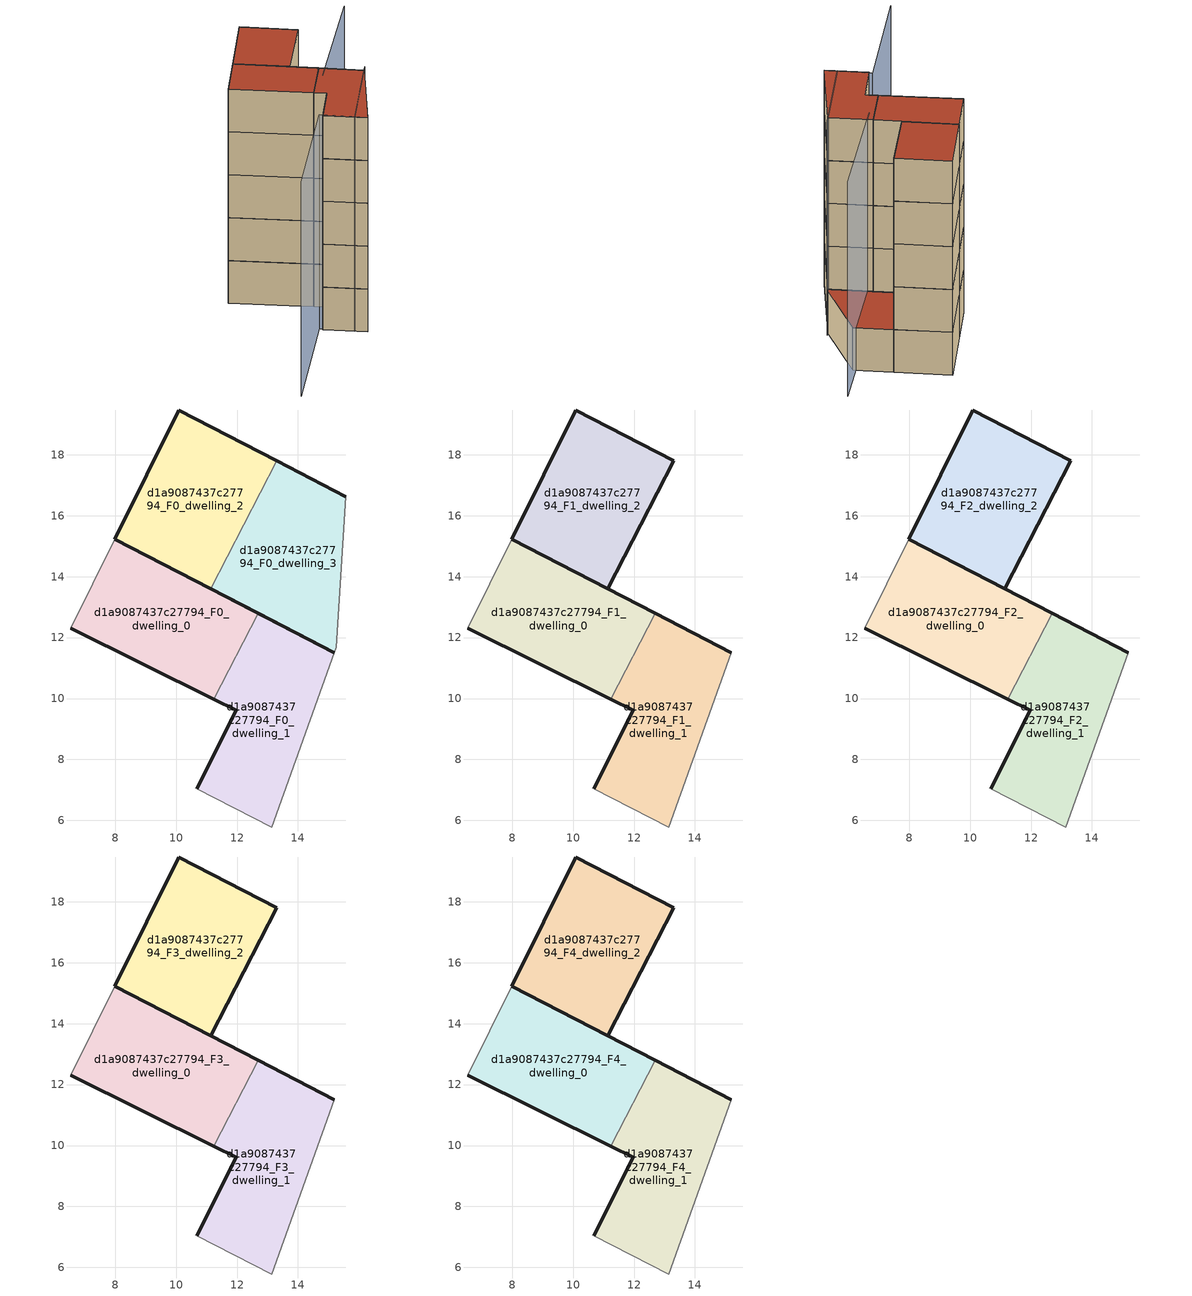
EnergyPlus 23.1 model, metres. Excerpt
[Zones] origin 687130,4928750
d1a9087437c27794_F0_dwelling_0
 floor ground (EU_floor_Construction): 11.24,9.98 12.7,12.79 7.98,15.23 6.53,12.31 z0
 wall outside (EU_wall_Construction): 11.24,9.98 6.53,12.31 / 7.98,15.23 12.7,12.79 z0:3
 wall adiabatic (EU_wall_Construction): 6.53,12.31 7.98,15.23 z0:3
 wall to d1a9087437c27794_F0_dwelling_1 (EU_wall_Construction): 12.7,12.79 11.24,9.98 z0:3
d1a9087437c27794_F0_dwelling_1
 floor ground (EU_floor_Construction): 13.14,5.78 15.19,11.5 12.7,12.79 11.24,9.98 11.97,9.61 10.68,7.03 z0
 wall outside (EU_wall_Construction): 10.68,7.03 11.97,9.61 11.24,9.98 / 12.7,12.79 15.19,11.5 z0:3
 wall adiabatic (EU_wall_Construction): 15.19,11.5 13.14,5.78 10.68,7.03 z0:3
d1a9087437c27794_F0_dwelling_2
 floor ground (EU_floor_Construction): 11.13,13.6 13.31,17.8 10.08,19.47 7.98,15.23 z0
 wall outside (EU_wall_Construction): 11.13,13.6 7.98,15.23 10.08,19.47 13.31,17.8 z0:3
 wall to d1a9087437c27794_F0_dwelling_3 (EU_wall_Construction): 13.31,17.8 11.13,13.6 z0:3
d1a9087437c27794_F0_dwelling_3
 floor ground (EU_floor_Construction): 15.25,11.68 15.57,16.63 13.31,17.8 11.13,13.6 15.19,11.5 z0
 wall outside (EU_wall_Construction): 15.19,11.5 11.13,13.6 / 13.31,17.8 15.57,16.63 z0:3
 wall adiabatic (EU_wall_Construction): 15.57,16.63 15.25,11.68 15.19,11.5 z0:3
 roof outside (EU_roof_Construction): 15.57,16.63 15.25,11.68 15.19,11.5 11.13,13.6 13.31,17.8 z3
d1a9087437c27794_F1_dwelling_0
 floor to d1a9087437c27794_F0_dwelling_0 (EU_floor_Construction): 11.24,9.98 12.7,12.79 7.98,15.23 6.53,12.31 z3
 wall outside (EU_wall_Construction): 11.24,9.98 6.53,12.31 / 7.98,15.23 12.7,12.79 z3:6
 wall adiabatic (EU_wall_Construction): 6.53,12.31 7.98,15.23 z3:6
 wall to d1a9087437c27794_F1_dwelling_1 (EU_wall_Construction): 12.7,12.79 11.24,9.98 z3:6
d1a9087437c27794_F1_dwelling_1
 floor to d1a9087437c27794_F0_dwelling_1 (EU_floor_Construction): 13.14,5.78 15.19,11.5 12.7,12.79 11.24,9.98 11.97,9.61 10.68,7.03 z3
 wall outside (EU_wall_Construction): 10.68,7.03 11.97,9.61 11.24,9.98 / 12.7,12.79 15.19,11.5 z3:6
 wall adiabatic (EU_wall_Construction): 15.19,11.5 13.14,5.78 10.68,7.03 z3:6
d1a9087437c27794_F1_dwelling_2
 floor to d1a9087437c27794_F0_dwelling_2 (EU_floor_Construction): 11.13,13.6 13.31,17.8 10.08,19.47 7.98,15.23 z3
 wall outside (EU_wall_Construction): 7.98,15.23 10.08,19.47 13.31,17.8 11.13,13.6 7.98,15.23 z3:6
d1a9087437c27794_F2_dwelling_0
 floor to d1a9087437c27794_F1_dwelling_0 (EU_floor_Construction): 11.24,9.98 12.7,12.79 7.98,15.23 6.53,12.31 z6
 wall outside (EU_wall_Construction): 11.24,9.98 6.53,12.31 / 7.98,15.23 12.7,12.79 z6:9
 wall adiabatic (EU_wall_Construction): 6.53,12.31 7.98,15.23 z6:9
 wall to d1a9087437c27794_F2_dwelling_1 (EU_wall_Construction): 12.7,12.79 11.24,9.98 z6:9
d1a9087437c27794_F2_dwelling_1
 floor to d1a9087437c27794_F1_dwelling_1 (EU_floor_Construction): 13.14,5.78 15.19,11.5 12.7,12.79 11.24,9.98 11.97,9.61 10.68,7.03 z6
 wall outside (EU_wall_Construction): 10.68,7.03 11.97,9.61 11.24,9.98 / 12.7,12.79 15.19,11.5 z6:9
 wall adiabatic (EU_wall_Construction): 15.19,11.5 13.14,5.78 10.68,7.03 z6:9
d1a9087437c27794_F2_dwelling_2
 floor to d1a9087437c27794_F1_dwelling_2 (EU_floor_Construction): 11.13,13.6 13.31,17.8 10.08,19.47 7.98,15.23 z6
 wall outside (EU_wall_Construction): 7.98,15.23 10.08,19.47 13.31,17.8 11.13,13.6 7.98,15.23 z6:9
d1a9087437c27794_F3_dwelling_0
 floor to d1a9087437c27794_F2_dwelling_0 (EU_floor_Construction): 11.24,9.98 12.7,12.79 7.98,15.23 6.53,12.31 z9
 wall outside (EU_wall_Construction): 11.24,9.98 6.53,12.31 / 7.98,15.23 12.7,12.79 z9:12
 wall adiabatic (EU_wall_Construction): 6.53,12.31 7.98,15.23 z9:12
 wall to d1a9087437c27794_F3_dwelling_1 (EU_wall_Construction): 12.7,12.79 11.24,9.98 z9:12
d1a9087437c27794_F3_dwelling_1
 floor to d1a9087437c27794_F2_dwelling_1 (EU_floor_Construction): 13.14,5.78 15.19,11.5 12.7,12.79 11.24,9.98 11.97,9.61 10.68,7.03 z9
 wall outside (EU_wall_Construction): 10.68,7.03 11.97,9.61 11.24,9.98 / 12.7,12.79 15.19,11.5 z9:12
 wall adiabatic (EU_wall_Construction): 15.19,11.5 13.14,5.78 10.68,7.03 z9:12
d1a9087437c27794_F3_dwelling_2
 floor to d1a9087437c27794_F2_dwelling_2 (EU_floor_Construction): 11.13,13.6 13.31,17.8 10.08,19.47 7.98,15.23 z9
 wall outside (EU_wall_Construction): 7.98,15.23 10.08,19.47 13.31,17.8 11.13,13.6 7.98,15.23 z9:12
d1a9087437c27794_F4_dwelling_0
 floor to d1a9087437c27794_F3_dwelling_0 (EU_floor_Construction): 11.24,9.98 12.7,12.79 7.98,15.23 6.53,12.31 z12
 wall outside (EU_wall_Construction): 11.24,9.98 6.53,12.31 / 7.98,15.23 12.7,12.79 z12:15
 wall adiabatic (EU_wall_Construction): 6.53,12.31 7.98,15.23 z12:15
 wall to d1a9087437c27794_F4_dwelling_1 (EU_wall_Construction): 12.7,12.79 11.24,9.98 z12:15
 roof outside (EU_roof_Construction): 12.7,12.79 11.24,9.98 6.53,12.31 7.98,15.23 z15
d1a9087437c27794_F4_dwelling_1
 floor to d1a9087437c27794_F3_dwelling_1 (EU_floor_Construction): 13.14,5.78 15.19,11.5 12.7,12.79 11.24,9.98 11.97,9.61 10.68,7.03 z12
 wall outside (EU_wall_Construction): 10.68,7.03 11.97,9.61 11.24,9.98 / 12.7,12.79 15.19,11.5 z12:15
 wall adiabatic (EU_wall_Construction): 15.19,11.5 13.14,5.78 10.68,7.03 z12:15
 roof outside (EU_roof_Construction): 15.19,11.5 13.14,5.78 10.68,7.03 11.97,9.61 11.24,9.98 12.7,12.79 z15
d1a9087437c27794_F4_dwelling_2
 floor to d1a9087437c27794_F3_dwelling_2 (EU_floor_Construction): 11.13,13.6 13.31,17.8 10.08,19.47 7.98,15.23 z12
 wall outside (EU_wall_Construction): 7.98,15.23 10.08,19.47 13.31,17.8 11.13,13.6 7.98,15.23 z12:15
 roof outside (EU_roof_Construction): 13.31,17.8 11.13,13.6 7.98,15.23 10.08,19.47 z15
shading: 6.36,-0.32 10.52,7.23 / 10.52,7.23 13.14,5.78 / 12.43,6.15 15.36,11.88 / 12.57,11.84 17.05,19.56 z0:15
[Building]
EU S2 Campaign: North Axis=0; Terrain=City; Solar Distribution=FullExterior
[Site:Location]
Bologna: Latitude=44.5; Longitude=11.25; Time Zone=1; Elevation=37
[SizingPeriod:WeatherFileDays]
AnnualSizingPeriod: Begin Month=1; Begin Day of Month=1; End Month=12; End Day of Month=31; Day of Week for Start Day=Monday; Use Weather File Daylight Saving Period=No; Use Weather File Rain and Snow Indicators=No
[MATERIAL]
EU_InternalMass_Material: Roughness=MediumRough; Thickness=0.1; Conductivity=1; Density=1800; Specific Heat=900; Thermal Absorptance=0.9; Solar Absorptance=0.7; Visible Absorptance=0.7
[MATERIAL:NOMASS] Roughness=MediumRough; Thermal Absorptance=0.9; Solar Absorptance=0.7; Visible Absorptance=0.7
Name | Thermal Resistance
EU_wall_NoMass | 0.905828
EU_roof_NoMass | 0.37593
EU_floor_NoMass | 0.67114
[CONSTRUCTION]
EU_wall_Construction: EU_wall_NoMass
EU_roof_Construction: EU_roof_NoMass
EU_floor_Construction: EU_floor_NoMass
EU_InternalMass_Construction: EU_InternalMass_Material
[ZONE] Type=1; Multiplier=1; Ceiling Height=autocalculate; Floor Area=autocalculate; Part of Total Floor Area=Yes
Name | Volume
d1a9087437c27794_F0_dwelling_0; d1a9087437c27794_F1_dwelling_0; d1a9087437c27794_F2_dwelling_0; d1a9087437c27794_F3_dwelling_0; d1a9087437c27794_F4_dwelling_0 | 50.9392
d1a9087437c27794_F0_dwelling_1 | 50.9282
d1a9087437c27794_F1_dwelling_1; d1a9087437c27794_F2_dwelling_1; d1a9087437c27794_F3_dwelling_1; d1a9087437c27794_F4_dwelling_1 | 50.9268
d1a9087437c27794_F0_dwelling_2 | 50.9231
d1a9087437c27794_F1_dwelling_2; d1a9087437c27794_F2_dwelling_2; d1a9087437c27794_F3_dwelling_2; d1a9087437c27794_F4_dwelling_2 | 50.9216
d1a9087437c27794_F0_dwelling_3 | 50.9136
[INTERNALMASS] Construction=EU_InternalMass_Construction
Name | Zone or ZoneList | Surface Area
d1a9087437c27794_F0_dwelling_0_EU_InternalMass | d1a9087437c27794_F0_dwelling_0 | 16.9796
d1a9087437c27794_F0_dwelling_1_EU_InternalMass | d1a9087437c27794_F0_dwelling_1 | 16.9758
d1a9087437c27794_F0_dwelling_2_EU_InternalMass | d1a9087437c27794_F0_dwelling_2 | 16.9742
d1a9087437c27794_F0_dwelling_3_EU_InternalMass | d1a9087437c27794_F0_dwelling_3 | 16.9718
d1a9087437c27794_F1_dwelling_0_EU_InternalMass | d1a9087437c27794_F1_dwelling_0 | 33.9508
d1a9087437c27794_F1_dwelling_1_EU_InternalMass | d1a9087437c27794_F1_dwelling_1 | 16.9795
d1a9087437c27794_F1_dwelling_2_EU_InternalMass | d1a9087437c27794_F1_dwelling_2 | 16.9752
d1a9087437c27794_F2_dwelling_0_EU_InternalMass | d1a9087437c27794_F2_dwelling_0 | 33.9508
d1a9087437c27794_F2_dwelling_1_EU_InternalMass | d1a9087437c27794_F2_dwelling_1 | 16.9795
d1a9087437c27794_F2_dwelling_2_EU_InternalMass | d1a9087437c27794_F2_dwelling_2 | 16.9752
d1a9087437c27794_F3_dwelling_0_EU_InternalMass | d1a9087437c27794_F3_dwelling_0 | 33.9508
d1a9087437c27794_F3_dwelling_1_EU_InternalMass | d1a9087437c27794_F3_dwelling_1 | 16.9795
d1a9087437c27794_F3_dwelling_2_EU_InternalMass | d1a9087437c27794_F3_dwelling_2 | 16.9752
d1a9087437c27794_F4_dwelling_0_EU_InternalMass | d1a9087437c27794_F4_dwelling_0 | 33.9508
d1a9087437c27794_F4_dwelling_1_EU_InternalMass | d1a9087437c27794_F4_dwelling_1 | 16.9795
d1a9087437c27794_F4_dwelling_2_EU_InternalMass | d1a9087437c27794_F4_dwelling_2 | 16.9752
[OTHEREQUIPMENT] Fuel Type=Electricity; Design Level Calculation Method=Watts/Area; Power per Zone Floor Area=1; Fraction Latent=0; Fraction Radiant=0; Fraction Lost=0; Carbon Dioxide Generation Rate=0; EndUse Subcategory=EU_Step8_InternalGains
Name | Zone or ZoneList or Space or SpaceList | Schedule
EU_Step8_InternalGain_d1a9087437c27794_F0_dwelling_0_f000 | d1a9087437c27794_F0_dwelling_0 | EU_Step8_GainSchedule_d1a9087437c27794_F0_dwelling_0_f000
EU_Step8_InternalGain_d1a9087437c27794_F0_dwelling_1_f000 | d1a9087437c27794_F0_dwelling_1 | EU_Step8_GainSchedule_d1a9087437c27794_F0_dwelling_1_f000
EU_Step8_InternalGain_d1a9087437c27794_F0_dwelling_2_f000 | d1a9087437c27794_F0_dwelling_2 | EU_Step8_GainSchedule_d1a9087437c27794_F0_dwelling_2_f000
EU_Step8_InternalGain_d1a9087437c27794_F0_dwelling_3_f000 | d1a9087437c27794_F0_dwelling_3 | EU_Step8_GainSchedule_d1a9087437c27794_F0_dwelling_3_f000
EU_Step8_InternalGain_d1a9087437c27794_F1_dwelling_0_f000 | d1a9087437c27794_F1_dwelling_0 | EU_Step8_GainSchedule_d1a9087437c27794_F1_dwelling_0_f000
EU_Step8_InternalGain_d1a9087437c27794_F1_dwelling_1_f000 | d1a9087437c27794_F1_dwelling_1 | EU_Step8_GainSchedule_d1a9087437c27794_F1_dwelling_1_f000
EU_Step8_InternalGain_d1a9087437c27794_F1_dwelling_2_f000 | d1a9087437c27794_F1_dwelling_2 | EU_Step8_GainSchedule_d1a9087437c27794_F1_dwelling_2_f000
EU_Step8_InternalGain_d1a9087437c27794_F2_dwelling_0_f000 | d1a9087437c27794_F2_dwelling_0 | EU_Step8_GainSchedule_d1a9087437c27794_F2_dwelling_0_f000
EU_Step8_InternalGain_d1a9087437c27794_F2_dwelling_1_f000 | d1a9087437c27794_F2_dwelling_1 | EU_Step8_GainSchedule_d1a9087437c27794_F2_dwelling_1_f000
EU_Step8_InternalGain_d1a9087437c27794_F2_dwelling_2_f000 | d1a9087437c27794_F2_dwelling_2 | EU_Step8_GainSchedule_d1a9087437c27794_F2_dwelling_2_f000
EU_Step8_InternalGain_d1a9087437c27794_F3_dwelling_0_f000 | d1a9087437c27794_F3_dwelling_0 | EU_Step8_GainSchedule_d1a9087437c27794_F3_dwelling_0_f000
EU_Step8_InternalGain_d1a9087437c27794_F3_dwelling_1_f000 | d1a9087437c27794_F3_dwelling_1 | EU_Step8_GainSchedule_d1a9087437c27794_F3_dwelling_1_f000
EU_Step8_InternalGain_d1a9087437c27794_F3_dwelling_2_f000 | d1a9087437c27794_F3_dwelling_2 | EU_Step8_GainSchedule_d1a9087437c27794_F3_dwelling_2_f000
EU_Step8_InternalGain_d1a9087437c27794_F4_dwelling_0_f000 | d1a9087437c27794_F4_dwelling_0 | EU_Step8_GainSchedule_d1a9087437c27794_F4_dwelling_0_f000
EU_Step8_InternalGain_d1a9087437c27794_F4_dwelling_1_f000 | d1a9087437c27794_F4_dwelling_1 | EU_Step8_GainSchedule_d1a9087437c27794_F4_dwelling_1_f000
EU_Step8_InternalGain_d1a9087437c27794_F4_dwelling_2_f000 | d1a9087437c27794_F4_dwelling_2 | EU_Step8_GainSchedule_d1a9087437c27794_F4_dwelling_2_f000
[ZONEVENTILATION:DESIGNFLOWRATE] Schedule=EU_AlwaysOn; Design Flow Rate Calculation Method=AirChanges/Hour; Air Changes per Hour=0.73129; Ventilation Type=Natural; Fan Pressure Rise=0; Fan Total Efficiency=1; Constant Term Coefficient=1; Temperature Term Coefficient=0; Velocity Term Coefficient=0; Velocity Squared Term Coefficient=0; Minimum Indoor Temperature=-100; Maximum Indoor Temperature=100; Delta Temperature=-100; Minimum Outdoor Temperature=-100; Maximum Outdoor Temperature=100; Maximum Wind Speed=40
Name | Zone or ZoneList or Space or SpaceList
EU_ConstantAir_d1a9087437c27794_F0_dwelling_0 | d1a9087437c27794_F0_dwelling_0
EU_ConstantAir_d1a9087437c27794_F0_dwelling_1 | d1a9087437c27794_F0_dwelling_1
EU_ConstantAir_d1a9087437c27794_F0_dwelling_2 | d1a9087437c27794_F0_dwelling_2
EU_ConstantAir_d1a9087437c27794_F0_dwelling_3 | d1a9087437c27794_F0_dwelling_3
EU_ConstantAir_d1a9087437c27794_F1_dwelling_0 | d1a9087437c27794_F1_dwelling_0
EU_ConstantAir_d1a9087437c27794_F1_dwelling_1 | d1a9087437c27794_F1_dwelling_1
EU_ConstantAir_d1a9087437c27794_F1_dwelling_2 | d1a9087437c27794_F1_dwelling_2
EU_ConstantAir_d1a9087437c27794_F2_dwelling_0 | d1a9087437c27794_F2_dwelling_0
EU_ConstantAir_d1a9087437c27794_F2_dwelling_1 | d1a9087437c27794_F2_dwelling_1
EU_ConstantAir_d1a9087437c27794_F2_dwelling_2 | d1a9087437c27794_F2_dwelling_2
EU_ConstantAir_d1a9087437c27794_F3_dwelling_0 | d1a9087437c27794_F3_dwelling_0
EU_ConstantAir_d1a9087437c27794_F3_dwelling_1 | d1a9087437c27794_F3_dwelling_1
EU_ConstantAir_d1a9087437c27794_F3_dwelling_2 | d1a9087437c27794_F3_dwelling_2
EU_ConstantAir_d1a9087437c27794_F4_dwelling_0 | d1a9087437c27794_F4_dwelling_0
EU_ConstantAir_d1a9087437c27794_F4_dwelling_1 | d1a9087437c27794_F4_dwelling_1
EU_ConstantAir_d1a9087437c27794_F4_dwelling_2 | d1a9087437c27794_F4_dwelling_2
[HVACTEMPLATE:THERMOSTAT] Constant Heating Setpoint=20; Constant Cooling Setpoint=50
EU_HeatOnly_d1a9087437c27794_F0_dwelling_0; EU_HeatOnly_d1a9087437c27794_F0_dwelling_1; EU_HeatOnly_d1a9087437c27794_F0_dwelling_2; EU_HeatOnly_d1a9087437c27794_F0_dwelling_3; EU_HeatOnly_d1a9087437c27794_F1_dwelling_0; EU_HeatOnly_d1a9087437c27794_F1_dwelling_1; EU_HeatOnly_d1a9087437c27794_F1_dwelling_2; EU_HeatOnly_d1a9087437c27794_F2_dwelling_0; EU_HeatOnly_d1a9087437c27794_F2_dwelling_1; EU_HeatOnly_d1a9087437c27794_F2_dwelling_2; EU_HeatOnly_d1a9087437c27794_F3_dwelling_0; EU_HeatOnly_d1a9087437c27794_F3_dwelling_1; EU_HeatOnly_d1a9087437c27794_F3_dwelling_2; EU_HeatOnly_d1a9087437c27794_F4_dwelling_0; EU_HeatOnly_d1a9087437c27794_F4_dwelling_1; EU_HeatOnly_d1a9087437c27794_F4_dwelling_2
[HVACTEMPLATE:ZONE:IDEALLOADSAIRSYSTEM] System Availability Schedule=EU_AlwaysOn; Maximum Heating Supply Air Temperature=50; Minimum Cooling Supply Air Temperature=13; Maximum Heating Supply Air Humidity Ratio=0.0156; Minimum Cooling Supply Air Humidity Ratio=0.0077; Heating Limit=NoLimit; Cooling Limit=NoLimit; Heating Availability Schedule=EU_AlwaysOn; Cooling Availability Schedule=EU_CoolingOff; Dehumidification Control Type=ConstantSensibleHeatRatio; Cooling Sensible Heat Ratio=0.7; Dehumidification Setpoint=60; Humidification Control Type=None; Humidification Setpoint=30; Outdoor Air Method=None; Outdoor Air Flow Rate per Person=0.00944; Outdoor Air Flow Rate per Zone Floor Area=0; Outdoor Air Flow Rate per Zone=0; Demand Controlled Ventilation Type=None; Outdoor Air Economizer Type=NoEconomizer; Heat Recovery Type=None; Sensible Heat Recovery Effectiveness=0.7; Latent Heat Recovery Effectiveness=0.65
Name | Template Thermostat
d1a9087437c27794_F0_dwelling_0 | EU_HeatOnly_d1a9087437c27794_F0_dwelling_0
d1a9087437c27794_F0_dwelling_1 | EU_HeatOnly_d1a9087437c27794_F0_dwelling_1
d1a9087437c27794_F0_dwelling_2 | EU_HeatOnly_d1a9087437c27794_F0_dwelling_2
d1a9087437c27794_F0_dwelling_3 | EU_HeatOnly_d1a9087437c27794_F0_dwelling_3
d1a9087437c27794_F1_dwelling_0 | EU_HeatOnly_d1a9087437c27794_F1_dwelling_0
d1a9087437c27794_F1_dwelling_1 | EU_HeatOnly_d1a9087437c27794_F1_dwelling_1
d1a9087437c27794_F1_dwelling_2 | EU_HeatOnly_d1a9087437c27794_F1_dwelling_2
d1a9087437c27794_F2_dwelling_0 | EU_HeatOnly_d1a9087437c27794_F2_dwelling_0
d1a9087437c27794_F2_dwelling_1 | EU_HeatOnly_d1a9087437c27794_F2_dwelling_1
d1a9087437c27794_F2_dwelling_2 | EU_HeatOnly_d1a9087437c27794_F2_dwelling_2
d1a9087437c27794_F3_dwelling_0 | EU_HeatOnly_d1a9087437c27794_F3_dwelling_0
d1a9087437c27794_F3_dwelling_1 | EU_HeatOnly_d1a9087437c27794_F3_dwelling_1
d1a9087437c27794_F3_dwelling_2 | EU_HeatOnly_d1a9087437c27794_F3_dwelling_2
d1a9087437c27794_F4_dwelling_0 | EU_HeatOnly_d1a9087437c27794_F4_dwelling_0
d1a9087437c27794_F4_dwelling_1 | EU_HeatOnly_d1a9087437c27794_F4_dwelling_1
d1a9087437c27794_F4_dwelling_2 | EU_HeatOnly_d1a9087437c27794_F4_dwelling_2
[SIZING:ZONE] Zone Cooling Design Supply Air Temperature Input Method=SupplyAirTemperature; Zone Cooling Design Supply Air Temperature=13; Zone Heating Design Supply Air Temperature Input Method=SupplyAirTemperature; Zone Heating Design Supply Air Temperature=50; Zone Cooling Design Supply Air Humidity Ratio=0.008; Zone Heating Design Supply Air Humidity Ratio=0.008; Cooling Design Air Flow Method=DesignDay; Cooling Design Air Flow Rate=0; Cooling Minimum Air Flow per Zone Floor Area=0.000762; Cooling Minimum Air Flow=0; Cooling Minimum Air Flow Fraction=0.2; Heating Design Air Flow Method=DesignDay; Heating Design Air Flow Rate=0; Heating Maximum Air Flow per Zone Floor Area=0.002032; Heating Maximum Air Flow=0.141576; Heating Maximum Air Flow Fraction=0.3; Account for Dedicated Outdoor Air System=No; Dedicated Outdoor Air System Control Strategy=NeutralSupplyAir; Dedicated Outdoor Air Low Setpoint Temperature for Design=autosize; Dedicated Outdoor Air High Setpoint Temperature for Design=autosize; Zone Load Sizing Method=Sensible Load Only No Latent Load; Zone Latent Cooling Design Supply Air Humidity Ratio Input Method=HumidityRatioDifference; Zone Cooling Design Supply Air Humidity Ratio Difference=0.005; Zone Latent Heating Design Supply Air Humidity Ratio Input Method=HumidityRatioDifference; Zone Humidification Design Supply Air Humidity Ratio Difference=0.005
d1a9087437c27794_F0_dwelling_0; d1a9087437c27794_F0_dwelling_1; d1a9087437c27794_F0_dwelling_2; d1a9087437c27794_F0_dwelling_3; d1a9087437c27794_F1_dwelling_0; d1a9087437c27794_F1_dwelling_1; d1a9087437c27794_F1_dwelling_2; d1a9087437c27794_F2_dwelling_0; d1a9087437c27794_F2_dwelling_1; d1a9087437c27794_F2_dwelling_2; d1a9087437c27794_F3_dwelling_0; d1a9087437c27794_F3_dwelling_1; d1a9087437c27794_F3_dwelling_2; d1a9087437c27794_F4_dwelling_0; d1a9087437c27794_F4_dwelling_1; d1a9087437c27794_F4_dwelling_2
[SCHEDULE:CONSTANT]
Name | Hourly Value
EU_AlwaysOn | 1
EU_CoolingOff | 0
[SCHEDULE:FILE] Column Number=1; Rows to Skip at Top=0; Number of Hours of Data=8760; Column Separator=Comma; Interpolate to Timestep=No; Minutes per Item=60; Adjust Schedule for Daylight Savings=Yes
Name | File
EU_Step8_GainSchedule_d1a9087437c27794_F0_dwelling_0_f000 | ../../schedules/d1a9087437c27794/d1a9087437c27794_F0_dwelling_0_f000_gain.csv
EU_Step8_GainSchedule_d1a9087437c27794_F0_dwelling_1_f000 | ../../schedules/d1a9087437c27794/d1a9087437c27794_F0_dwelling_1_f000_gain.csv
EU_Step8_GainSchedule_d1a9087437c27794_F0_dwelling_2_f000 | ../../schedules/d1a9087437c27794/d1a9087437c27794_F0_dwelling_2_f000_gain.csv
EU_Step8_GainSchedule_d1a9087437c27794_F0_dwelling_3_f000 | ../../schedules/d1a9087437c27794/d1a9087437c27794_F0_dwelling_3_f000_gain.csv
EU_Step8_GainSchedule_d1a9087437c27794_F1_dwelling_0_f000 | ../../schedules/d1a9087437c27794/d1a9087437c27794_F1_dwelling_0_f000_gain.csv
EU_Step8_GainSchedule_d1a9087437c27794_F1_dwelling_1_f000 | ../../schedules/d1a9087437c27794/d1a9087437c27794_F1_dwelling_1_f000_gain.csv
EU_Step8_GainSchedule_d1a9087437c27794_F1_dwelling_2_f000 | ../../schedules/d1a9087437c27794/d1a9087437c27794_F1_dwelling_2_f000_gain.csv
EU_Step8_GainSchedule_d1a9087437c27794_F2_dwelling_0_f000 | ../../schedules/d1a9087437c27794/d1a9087437c27794_F2_dwelling_0_f000_gain.csv
EU_Step8_GainSchedule_d1a9087437c27794_F2_dwelling_1_f000 | ../../schedules/d1a9087437c27794/d1a9087437c27794_F2_dwelling_1_f000_gain.csv
EU_Step8_GainSchedule_d1a9087437c27794_F2_dwelling_2_f000 | ../../schedules/d1a9087437c27794/d1a9087437c27794_F2_dwelling_2_f000_gain.csv
EU_Step8_GainSchedule_d1a9087437c27794_F3_dwelling_0_f000 | ../../schedules/d1a9087437c27794/d1a9087437c27794_F3_dwelling_0_f000_gain.csv
EU_Step8_GainSchedule_d1a9087437c27794_F3_dwelling_1_f000 | ../../schedules/d1a9087437c27794/d1a9087437c27794_F3_dwelling_1_f000_gain.csv
EU_Step8_GainSchedule_d1a9087437c27794_F3_dwelling_2_f000 | ../../schedules/d1a9087437c27794/d1a9087437c27794_F3_dwelling_2_f000_gain.csv
EU_Step8_GainSchedule_d1a9087437c27794_F4_dwelling_0_f000 | ../../schedules/d1a9087437c27794/d1a9087437c27794_F4_dwelling_0_f000_gain.csv
EU_Step8_GainSchedule_d1a9087437c27794_F4_dwelling_1_f000 | ../../schedules/d1a9087437c27794/d1a9087437c27794_F4_dwelling_1_f000_gain.csv
EU_Step8_GainSchedule_d1a9087437c27794_F4_dwelling_2_f000 | ../../schedules/d1a9087437c27794/d1a9087437c27794_F4_dwelling_2_f000_gain.csv
